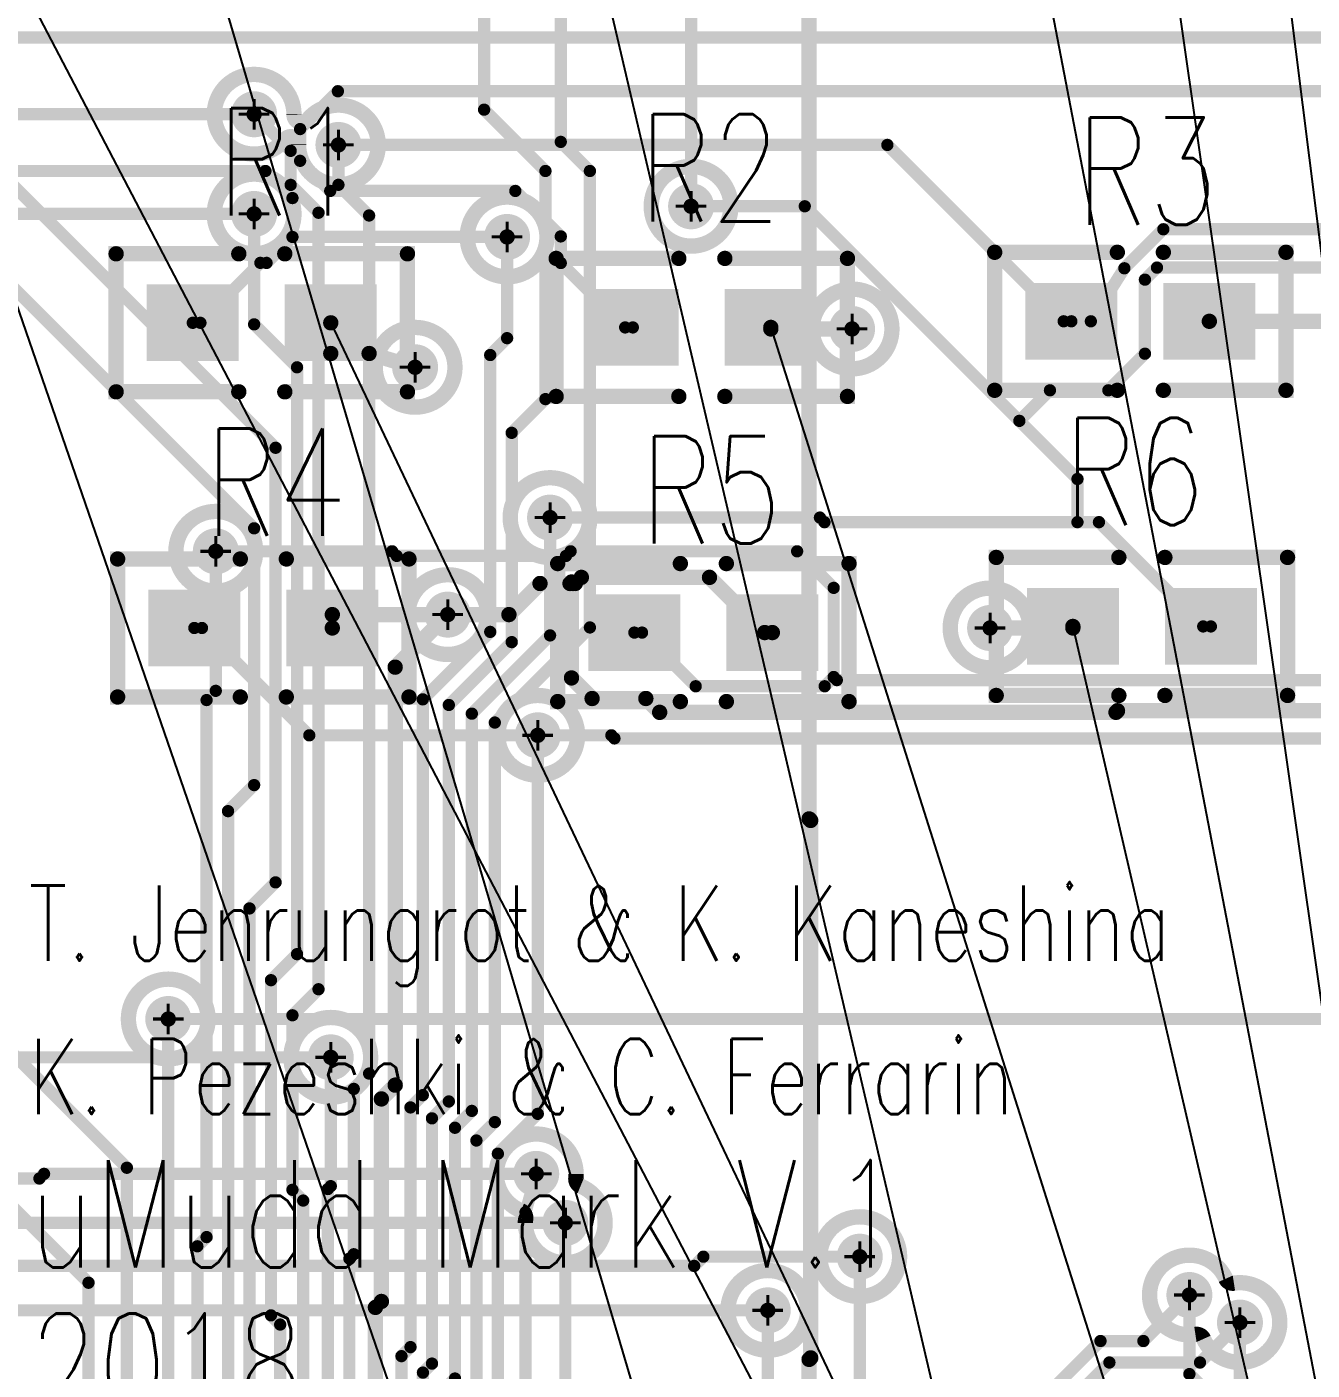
# Model space of a CAD drawing. Extents: x 17995 to 21002, y 17295 to 24095.
# Drawn here: x 18422 to 19260, y 21826 to 22702 of the extents above; entities that cross this region are included whole.
import ezdxf

# ---------------------------------------------------------------- set-up
doc = ezdxf.new("R2010")
doc.units = 0
for name, pattern in [('SIG_1', [2, 1, 1]), ('SIG_26', [2, 1, 1]), ('SIG_38', [2, 1, 1]), ('SIG_39', [2, 1, 1]), ('SIG_4', [2, 1, 1]), ('SIG_41', [2, 1, 1]), ('SIG_43', [2, 1, 1]), ('SIG_45', [2, 1, 1]), ('SIG_46', [2, 1, 1]), ('SIG_47', [2, 1, 1]), ('SIG_48', [2, 1, 1]), ('SIG_61', [2, 1, 1]), ('SIG_62', [2, 1, 1]), ('SIG_63', [2, 1, 1]), ('SIG_64', [2, 1, 1]), ('SIG_65', [2, 1, 1]), ('SIG_66', [2, 1, 1]), ('SIG_67', [2, 1, 1]), ('SIG_71', [2, 1, 1]), ('SIG_72', [2, 1, 1]), ('SIG_74', [2, 1, 1]), ('SIG_75', [2, 1, 1]), ('SIG_77', [2, 1, 1]), ('SIG_78', [2, 1, 1]), ('SIG_79', [2, 1, 1]), ('SIG_80', [2, 1, 1])]:
    doc.linetypes.add(name, pattern=pattern)
for name, color, linetype in [('DRIL_PLTE_THRU_01', 176, 'CONTINUOUS'), ('DRIL_PLTE_THRU_02', 96, 'CONTINUOUS'), ('DRIL_PLTE_THRU_04', 16, 'CONTINUOUS'), ('DRIL_SYMBOL', 183, 'CONTINUOUS'), ('LINK_00', 254, 'CONTINUOUS'), ('PADS_BOT', 1, 'CONTINUOUS'), ('PADS_INNER', 5, 'CONTINUOUS'), ('PADS_TOP', 5, 'CONTINUOUS'), ('PART_NAME_26', 254, 'CONTINUOUS'), ('PART_TOP_2DLINE_26', 254, 'CONTINUOUS'), ('POUR_VOID_02', 3, 'CONTINUOUS'), ('TEXT_26', 254, 'CONTINUOUS'), ('TRACE_01', 5, 'CONTINUOUS'), ('TRACE_04', 1, 'CONTINUOUS'), ('VIAPTS', 254, 'CONTINUOUS')]:
    doc.layers.add(name, color=color, linetype=linetype)
doc.styles.add('W10', font='simplex', dxfattribs={"width": 0.75})

# ---------------------------------------------------------------- blocks, each defined once
blk = doc.blocks.new('POUR_VOID_649')
at = {"layer": 'POUR_VOID_02', "const_width": 10}
blk.add_lwpolyline([(544, 4580, 1), (596, 4580, 1)], format="xyb", close=True, dxfattribs=at)
blk = doc.blocks.new('POUR_VOID_648')
at = {"layer": 'POUR_VOID_02', "const_width": 10}
blk.add_lwpolyline([(519, 4360, 1), (571, 4360, 1)], format="xyb", close=True, dxfattribs=at)
blk = doc.blocks.new('POUR_VOID_647')
at = {"layer": 'POUR_VOID_02', "const_width": 10}
blk.add_lwpolyline([(488, 4055, 1), (540, 4055, 1)], format="xyb", close=True, dxfattribs=at)
blk = doc.blocks.new('POUR_VOID_646')
at = {"layer": 'POUR_VOID_02', "const_width": 10}
blk.add_lwpolyline([(599, 4625), (599, 4625, -0.003069), (599, 4625.32, 0.00303), (599, 4625.38), (599, 4625.38, 0.705016), (590.13, 4628.55, -5.780019), (596, 4645), (596, 4645, -0.003069), (596, 4644.68, 0.00303), (596, 4644.62), (596, 4644.62, 0.705016), (604.87, 4641.45, -5.780019)], format="xyb", close=True, dxfattribs=at)
blk = doc.blocks.new('POUR_VOID_645')
at = {"layer": 'POUR_VOID_02', "const_width": 10}
blk.add_lwpolyline([(594, 4030, 1), (646, 4030, 1)], format="xyb", close=True, dxfattribs=at)
blk = doc.blocks.new('POUR_VOID_624')
at = {"layer": 'POUR_VOID_02', "const_width": 10}
blk.add_lwpolyline([(649, 4480, 1), (701, 4480, 1)], format="xyb", close=True, dxfattribs=at)
blk = doc.blocks.new('POUR_VOID_622')
at = {"layer": 'POUR_VOID_02', "const_width": 10}
blk.add_lwpolyline([(709, 4565, 1), (761, 4565, 1)], format="xyb", close=True, dxfattribs=at)
blk = doc.blocks.new('POUR_VOID_621')
at = {"layer": 'POUR_VOID_02', "const_width": 10}
blk.add_lwpolyline([(670.28, 4318.72, 1), (722.28, 4318.72, 1)], format="xyb", close=True, dxfattribs=at)
blk = doc.blocks.new('POUR_VOID_610')
at = {"layer": 'POUR_VOID_02', "const_width": 10}
blk.add_lwpolyline([(737.02, 4381.98, 1), (789.02, 4381.98, 1)], format="xyb", close=True, dxfattribs=at)
blk = doc.blocks.new('POUR_VOID_609')
at = {"layer": 'POUR_VOID_02', "const_width": 10}
blk.add_lwpolyline([(729, 4240, 1), (781, 4240, 1)], format="xyb", close=True, dxfattribs=at)
blk = doc.blocks.new('POUR_VOID_608')
at = {"layer": 'POUR_VOID_02', "const_width": 10}
blk.add_lwpolyline([(746.96, 3922.04), (746.96, 3922.04, -0.026804), (747.1, 3924.83, 0.026799), (747.13, 3925.36), (747.13, 3925.36, 0.303316), (744.05, 3929.98, -1.870745), (780, 3954), (780, 3954, -0.026804), (779.85, 3951.22, 0.026799), (779.82, 3950.68), (779.82, 3950.68, 0.303316), (782.91, 3946.06, -1.870745)], format="xyb", close=True, dxfattribs=at)
blk = doc.blocks.new('POUR_VOID_607')
at = {"layer": 'POUR_VOID_02', "const_width": 10}
blk.add_lwpolyline([(829, 4585, 1), (881, 4585, 1)], format="xyb", close=True, dxfattribs=at)
blk = doc.blocks.new('POUR_VOID_595')
at = {"layer": 'POUR_VOID_02', "const_width": 10}
blk.add_lwpolyline([(879, 3865, 1), (931, 3865, 1)], format="xyb", close=True, dxfattribs=at)
blk = doc.blocks.new('POUR_VOID_585')
at = {"layer": 'POUR_VOID_02', "const_width": 10}
blk.add_lwpolyline([(934, 4505, 1), (986, 4505, 1)], format="xyb", close=True, dxfattribs=at)
blk = doc.blocks.new('POUR_VOID_584')
at = {"layer": 'POUR_VOID_02', "const_width": 10}
blk.add_lwpolyline([(939, 3900, 1), (991, 3900, 1)], format="xyb", close=True, dxfattribs=at)
blk = doc.blocks.new('POUR_VOID_580')
at = {"layer": 'POUR_VOID_02', "const_width": 10}
blk.add_lwpolyline([(1024, 4310, 1), (1076, 4310, 1)], format="xyb", close=True, dxfattribs=at)
blk = doc.blocks.new('POUR_VOID_577')
at = {"layer": 'POUR_VOID_02', "const_width": 10}
blk.add_lwpolyline([(1189.23, 3846.4, 0.337041), (1183.92, 3849.3, -2.016773), (1203.72, 3885.64, 0.337041), (1209.04, 3882.75, -2.016773)], format="xyb", close=True, dxfattribs=at)
blk = doc.blocks.new('POUR_OUTLINE_404')
for name in ['POUR_VOID_646', 'POUR_VOID_649', 'POUR_VOID_607', 'POUR_VOID_622', 'POUR_VOID_585', 'POUR_VOID_624', 'POUR_VOID_610', 'POUR_VOID_648', 'POUR_VOID_621', 'POUR_VOID_580', 'POUR_VOID_609', 'POUR_VOID_647', 'POUR_VOID_645', 'POUR_VOID_608', 'POUR_VOID_584', 'POUR_VOID_577', 'POUR_VOID_595']:
    blk.add_blockref(name, (0, 0))
blk = doc.blocks.new('POUR_HEADER_0')
blk.add_blockref('POUR_OUTLINE_404', (-20, -5683))
blk = doc.blocks.new('SMOOTH_10')
at = {"const_width": 5}
blk.add_lwpolyline([(-2.5, 0, 1), (2.5, 0, 1)], format="xyb", close=True, dxfattribs=at)
blk = doc.blocks.new('PART_BODY_TOP_1')
at = {"layer": 'PART_TOP_2DLINE_26', "const_width": 10}
for points in [[(-15, 45), (-95, 45), (-95, -45), (-15, -45)], [(15, 45), (95, 45), (95, -45), (15, -45)]]:
    blk.add_lwpolyline(points, dxfattribs=at)
at = {"layer": 'PART_TOP_2DLINE_26'}
for p in [(-95, 45), (-15, 45), (15, 45), (95, 45), (-95, -45), (-15, -45), (15, -45), (95, -45)]:
    blk.add_blockref('SMOOTH_10', p, dxfattribs=at)
blk = doc.blocks.new('DRIL_HOLE_0')
blk.add_lwpolyline([(0, 0, 1), (0, 0, 1)], format="xyb", close=True)
blk = doc.blocks.new('PAD_0')
blk.add_lwpolyline([(0, 0, 1), (0, 0, 1)], format="xyb", close=True)
blk = doc.blocks.new('PAD_4')
at = {"const_width": 50}
blk.add_lwpolyline([(-30, 0), (30, 0)], dxfattribs=at)
blk = doc.blocks.new('STK_TOP_4')
at = {"layer": 'DRIL_PLTE_THRU_01'}
blk.add_blockref('DRIL_HOLE_0', (0, 0), dxfattribs=at)
at = {"layer": 'DRIL_PLTE_THRU_02'}
blk.add_blockref('DRIL_HOLE_0', (0, 0), dxfattribs=at)
at = {"layer": 'DRIL_PLTE_THRU_04'}
blk.add_blockref('DRIL_HOLE_0', (0, 0), dxfattribs=at)
at = {"layer": 'PADS_BOT'}
blk.add_blockref('PAD_0', (0, 0), dxfattribs=at)
at = {"layer": 'PADS_INNER'}
blk.add_blockref('PAD_0', (0, 0), dxfattribs=at)
at = {"layer": 'PADS_TOP'}
blk.add_blockref('PAD_4', (0, 0), dxfattribs=at)
blk = doc.blocks.new('SYM_TOP_3')
for name, p in [('PART_BODY_TOP_1', (0, 0)), ('STK_TOP_4', (-45, 0)), ('STK_TOP_4', (45, 0))]:
    blk.add_blockref(name, p)
blk = doc.blocks.new('PART_TOP_4')
blk.add_blockref('SYM_TOP_3', (0, 0))
at = {"layer": 'PART_NAME_26', "style": 'W10', "width": 0.75}
blk.add_text('R4', height=70, dxfattribs=at).set_placement((-38, 60))
blk = doc.blocks.new('PART_TOP_10')
blk.add_blockref('SYM_TOP_3', (0, 0))
at = {"layer": 'PART_NAME_26', "style": 'W10', "width": 0.75}
blk.add_text('R3', height=70, dxfattribs=at).set_placement((-42, 63))
blk = doc.blocks.new('PART_TOP_15')
blk.add_blockref('SYM_TOP_3', (0, 0))
at = {"layer": 'PART_NAME_26', "style": 'W10', "width": 0.75}
blk.add_text('R2', height=70, dxfattribs=at).set_placement((-41, 69))
blk = doc.blocks.new('PART_TOP_19')
blk.add_blockref('SYM_TOP_3', (0, 0))
at = {"layer": 'PART_NAME_26', "style": 'W10', "width": 0.75}
blk.add_text('R6', height=70, dxfattribs=at).set_placement((-51, 66))
blk = doc.blocks.new('PART_TOP_23')
blk.add_blockref('SYM_TOP_3', (0, 0))
at = {"layer": 'PART_NAME_26', "style": 'W10', "width": 0.75}
blk.add_text('R1', height=70, dxfattribs=at).set_placement((-29, 70))
blk = doc.blocks.new('PART_TOP_24')
blk.add_blockref('SYM_TOP_3', (0, 0))
at = {"layer": 'PART_NAME_26', "style": 'W10', "width": 0.75}
blk.add_text('R5', height=70, dxfattribs=at).set_placement((-41, 58))
blk = doc.blocks.new('TRACE_466')
at = {"layer": 'TRACE_01', "linetype": 'SIG_1', "const_width": 10}
blk.add_lwpolyline([(19193, 22510), (19447, 22510), (19558, 22399)], dxfattribs=at)
at = {"layer": 'TRACE_01'}
for p in [(19193, 22510), (19447, 22510), (19558, 22399)]:
    blk.add_blockref('SMOOTH_10', p, dxfattribs=at)
blk = doc.blocks.new('SMOOTH_8')
at = {"const_width": 4}
blk.add_lwpolyline([(-2, 0, 1), (2, 0, 1)], format="xyb", close=True, dxfattribs=at)
blk = doc.blocks.new('TRACE_982')
at = {"layer": 'TRACE_04', "linetype": 'SIG_4', "const_width": 8}
blk.add_lwpolyline([(18520, 21275), (18520, 21301), (18514, 21307), (18514, 22055)], dxfattribs=at)
at = {"layer": 'TRACE_04'}
for p in [(18514, 22055), (18514, 21307), (18520, 21301), (18520, 21275)]:
    blk.add_blockref('SMOOTH_8', p, dxfattribs=at)
blk = doc.blocks.new('TRACE_538')
at = {"layer": 'TRACE_01', "linetype": 'SIG_4', "const_width": 8}
blk.add_lwpolyline([(18514, 22055), (19572, 22055), (19616, 22099), (19658, 22099)], dxfattribs=at)
at = {"layer": 'TRACE_01'}
for p in [(19616, 22099), (19658, 22099), (18514, 22055), (19572, 22055)]:
    blk.add_blockref('SMOOTH_8', p, dxfattribs=at)
blk = doc.blocks.new('TRACE_1038')
at = {"layer": 'TRACE_04', "linetype": 'SIG_26', "const_width": 8}
blk.add_lwpolyline([(18680.12, 21740.77), (18680.12, 21824.41), (18686, 21830.29), (18686, 21990.22), (18697, 22001.22), (18697, 22259.79), (18738, 22300.79), (18738, 22437.25), (18760, 22459.25)], dxfattribs=at)
at = {"layer": 'TRACE_04'}
for p in [(18760, 22459.25), (18738, 22437.25), (18738, 22300.79), (18697, 22259.79), (18697, 22001.22), (18686, 21990.22), (18686, 21830.29), (18680.12, 21824.41), (18680.12, 21740.77)]:
    blk.add_blockref('SMOOTH_8', p, dxfattribs=at)
blk = doc.blocks.new('TRACE_1036')
at = {"layer": 'TRACE_04', "linetype": 'SIG_26', "const_width": 8}
blk.add_lwpolyline([(18760, 22459.25), (18760, 22608), (18720, 22648), (18720, 22930)], dxfattribs=at)
at = {"layer": 'TRACE_04'}
for p in [(18720, 22930), (18720, 22648), (18760, 22608), (18760, 22459.25)]:
    blk.add_blockref('SMOOTH_8', p, dxfattribs=at)
blk = doc.blocks.new('TRACE_950')
at = {"layer": 'TRACE_04', "linetype": 'SIG_38', "const_width": 8}
blk.add_lwpolyline([(18949, 20884.64), (18949, 21097.45), (18905, 21141.45), (18905, 21865)], dxfattribs=at)
at = {"layer": 'TRACE_04'}
blk.add_blockref('SMOOTH_8', (18905, 21865), dxfattribs=at)
blk = doc.blocks.new('TRACE_514')
at = {"layer": 'TRACE_01', "linetype": 'SIG_38', "const_width": 8}
blk.add_lwpolyline([(18094, 21651), (18308, 21865), (18905, 21865)], dxfattribs=at)
at = {"layer": 'TRACE_01'}
for p in [(18308, 21865), (18905, 21865), (18094, 21651)]:
    blk.add_blockref('SMOOTH_8', p, dxfattribs=at)
blk = doc.blocks.new('TRACE_1002')
at = {"layer": 'TRACE_04', "linetype": 'SIG_39', "const_width": 8}
blk.add_lwpolyline([(18929, 21193.16), (18929, 21715.09), (18965, 21751.09), (18965, 21900)], dxfattribs=at)
at = {"layer": 'TRACE_04'}
for p in [(18965, 21900), (18965, 21751.09), (18929, 21715.09), (18929, 21193.16)]:
    blk.add_blockref('SMOOTH_8', p, dxfattribs=at)
blk = doc.blocks.new('TRACE_548')
at = {"layer": 'TRACE_01', "linetype": 'SIG_39', "const_width": 8}
blk.add_lwpolyline([(18094, 21751), (18237, 21894), (18857, 21894), (18863, 21900), (18965, 21900)], dxfattribs=at)
at = {"layer": 'TRACE_01'}
for p in [(18863, 21900), (18965, 21900), (18237, 21894), (18857, 21894), (18094, 21751)]:
    blk.add_blockref('SMOOTH_8', p, dxfattribs=at)
blk = doc.blocks.new('TRACE_1008')
at = {"layer": 'TRACE_04', "linetype": 'SIG_41', "const_width": 8}
blk.add_lwpolyline([(18487, 21145.31), (18487, 21958), (18094, 22351)], dxfattribs=at)
at = {"layer": 'TRACE_04'}
blk.add_blockref('SMOOTH_8', (18487, 21958), dxfattribs=at)
blk = doc.blocks.new('TRACE_1170')
at = {"layer": 'TRACE_04', "linetype": 'SIG_43', "const_width": 8}
blk.add_lwpolyline([(18581, 21861.75), (18581, 22080.3), (18598, 22097.3)], dxfattribs=at)
at = {"layer": 'TRACE_04'}
for p in [(18598, 22097.3), (18581, 22080.3), (18581, 21861.75)]:
    blk.add_blockref('SMOOTH_8', p, dxfattribs=at)
blk = doc.blocks.new('TRACE_1044')
at = {"layer": 'TRACE_04', "linetype": 'SIG_43', "const_width": 8}
blk.add_lwpolyline([(18598, 22097.3), (18598, 22480), (18570, 22508), (18570, 22580)], dxfattribs=at)
at = {"layer": 'TRACE_04'}
for p in [(18570, 22580), (18570, 22508), (18598, 22480), (18598, 22097.3)]:
    blk.add_blockref('SMOOTH_8', p, dxfattribs=at)
blk = doc.blocks.new('TRACE_1172')
at = {"layer": 'TRACE_04', "linetype": 'SIG_43', "const_width": 8}
blk.add_lwpolyline([(18597, 21386.18), (18597, 21654.79), (18587, 21664.79), (18587, 21855.75), (18581, 21861.75)], dxfattribs=at)
at = {"layer": 'TRACE_04'}
for p in [(18581, 21861.75), (18587, 21855.75), (18587, 21664.79), (18597, 21654.79), (18597, 21386.18)]:
    blk.add_blockref('SMOOTH_8', p, dxfattribs=at)
blk = doc.blocks.new('TRACE_570')
at = {"layer": 'TRACE_01', "linetype": 'SIG_43', "const_width": 8}
blk.add_lwpolyline([(18094, 22551), (18325, 22551), (18354, 22580), (18570, 22580)], dxfattribs=at)
at = {"layer": 'TRACE_01'}
for p in [(18354, 22580), (18570, 22580), (18094, 22551), (18325, 22551)]:
    blk.add_blockref('SMOOTH_8', p, dxfattribs=at)
blk = doc.blocks.new('TRACE_1166')
at = {"layer": 'TRACE_04', "linetype": 'SIG_45', "const_width": 8}
blk.add_lwpolyline([(18595, 21943.6), (18595, 22057.43), (18612, 22074.43)], dxfattribs=at)
at = {"layer": 'TRACE_04'}
for p in [(18612, 22074.43), (18595, 22057.43), (18595, 21943.6)]:
    blk.add_blockref('SMOOTH_8', p, dxfattribs=at)
blk = doc.blocks.new('TRACE_1048')
at = {"layer": 'TRACE_04', "linetype": 'SIG_45', "const_width": 8}
blk.add_lwpolyline([(18612, 22074.43), (18612, 22580.78), (18593.84, 22598.94), (18593.84, 22621.16), (18570, 22645)], dxfattribs=at)
at = {"layer": 'TRACE_04'}
for p in [(18570, 22645), (18593.84, 22621.16), (18593.84, 22598.94), (18612, 22580.78), (18612, 22074.43)]:
    blk.add_blockref('SMOOTH_8', p, dxfattribs=at)
blk = doc.blocks.new('TRACE_1168')
at = {"layer": 'TRACE_04', "linetype": 'SIG_45', "const_width": 8}
blk.add_lwpolyline([(18611, 21245), (18611, 21672.22), (18602, 21681.22), (18602, 21936.6), (18595, 21943.6)], dxfattribs=at)
at = {"layer": 'TRACE_04'}
for p in [(18595, 21943.6), (18602, 21936.6), (18602, 21681.22), (18611, 21672.22), (18611, 21245)]:
    blk.add_blockref('SMOOTH_8', p, dxfattribs=at)
blk = doc.blocks.new('TRACE_572')
at = {"layer": 'TRACE_01', "linetype": 'SIG_45', "const_width": 8}
blk.add_lwpolyline([(18094, 22651), (18336, 22651), (18342, 22645), (18570, 22645)], dxfattribs=at)
at = {"layer": 'TRACE_01'}
for p in [(18094, 22651), (18336, 22651), (18342, 22645), (18570, 22645)]:
    blk.add_blockref('SMOOTH_8', p, dxfattribs=at)
blk = doc.blocks.new('TRACE_1174')
at = {"layer": 'TRACE_04', "linetype": 'SIG_46', "const_width": 8}
blk.add_lwpolyline([(18567, 21758), (18567, 22127.11), (18584, 22144.11)], dxfattribs=at)
at = {"layer": 'TRACE_04'}
for p in [(18584, 22144.11), (18567, 22127.11), (18567, 21758)]:
    blk.add_blockref('SMOOTH_8', p, dxfattribs=at)
blk = doc.blocks.new('TRACE_1046')
at = {"layer": 'TRACE_04', "linetype": 'SIG_46', "const_width": 8}
blk.add_lwpolyline([(18584, 22144.11), (18584, 22427.5), (18339, 22672.5), (18339, 22864), (18094, 23109), (18094, 23151)], dxfattribs=at)
at = {"layer": 'TRACE_04'}
for p in [(18584, 22427.5), (18584, 22144.11)]:
    blk.add_blockref('SMOOTH_8', p, dxfattribs=at)
blk = doc.blocks.new('TRACE_1020')
at = {"layer": 'TRACE_04', "linetype": 'SIG_47', "const_width": 8}
blk.add_lwpolyline([(18708.12, 21752.37), (18708.12, 21807.87), (18715, 21814.75), (18715, 21975.77), (18727, 21987.77), (18727, 22248.34), (18789, 22310.34)], dxfattribs=at)
at = {"layer": 'TRACE_04'}
for p in [(18789, 22310.34), (18727, 22248.34), (18727, 21987.77), (18715, 21975.77), (18708.12, 21807.87), (18715, 21814.75), (18708.12, 21752.37)]:
    blk.add_blockref('SMOOTH_8', p, dxfattribs=at)
blk = doc.blocks.new('TRACE_1018')
at = {"layer": 'TRACE_04', "linetype": 'SIG_47', "const_width": 8}
blk.add_lwpolyline([(18789, 22310.34), (18789, 22608), (18770, 22627), (18770, 22745)], dxfattribs=at)
at = {"layer": 'TRACE_04'}
for p in [(18770, 22745), (18770, 22627), (18789, 22608), (18789, 22310.34)]:
    blk.add_blockref('SMOOTH_8', p, dxfattribs=at)
blk = doc.blocks.new('TRACE_1178')
at = {"layer": 'TRACE_04', "linetype": 'SIG_48', "const_width": 8}
blk.add_lwpolyline([(18547, 21570), (18547, 21769.14), (18553, 21775.14), (18553, 22190.55), (18570, 22207.55)], dxfattribs=at)
at = {"layer": 'TRACE_04'}
for p in [(18570, 22207.55), (18553, 22190.55), (18553, 21775.14), (18547, 21769.14), (18547, 21570)]:
    blk.add_blockref('SMOOTH_8', p, dxfattribs=at)
blk = doc.blocks.new('TRACE_1022')
at = {"layer": 'TRACE_04', "linetype": 'SIG_48', "const_width": 8}
blk.add_lwpolyline([(18570, 22207.55), (18570, 22375), (18094, 22851)], dxfattribs=at)
at = {"layer": 'TRACE_04'}
for p in [(18094, 22851), (18570, 22375), (18570, 22207.55)]:
    blk.add_blockref('SMOOTH_8', p, dxfattribs=at)
blk = doc.blocks.new('TRACE_1150')
at = {"layer": 'TRACE_04', "linetype": 'SIG_61', "const_width": 8}
blk.add_lwpolyline([(18632.12, 21898.71), (18635, 21901.59), (18635, 22009.41), (18645, 22019.41), (18645, 22579)], dxfattribs=at)
at = {"layer": 'TRACE_04'}
for p in [(18645, 22579), (18645, 22019.41), (18635, 22009.41), (18632.12, 21898.71), (18635, 21901.59)]:
    blk.add_blockref('SMOOTH_8', p, dxfattribs=at)
blk = doc.blocks.new('TRACE_1180')
at = {"layer": 'TRACE_04', "linetype": 'SIG_61', "const_width": 8}
blk.add_lwpolyline([(18645, 22579), (18625, 22599), (18625, 22625)], dxfattribs=at)
at = {"layer": 'TRACE_04'}
for p in [(18625, 22625), (18625, 22599), (18645, 22579)]:
    blk.add_blockref('SMOOTH_8', p, dxfattribs=at)
blk = doc.blocks.new('TRACE_528')
at = {"layer": 'TRACE_01', "linetype": 'SIG_61', "const_width": 8}
blk.add_lwpolyline([(18625, 22625), (18983, 22625), (19098, 22510), (19103, 22510)], dxfattribs=at)
at = {"layer": 'TRACE_01'}
for p in [(18625, 22625), (18983, 22625), (19098, 22510), (19103, 22510)]:
    blk.add_blockref('SMOOTH_8', p, dxfattribs=at)
blk = doc.blocks.new('TRACE_970')
at = {"layer": 'TRACE_04', "linetype": 'SIG_61', "const_width": 8}
blk.add_lwpolyline([(18691.64, 21351.64), (18639, 21404.29), (18639, 21700.04), (18632.12, 21706.92), (18632.12, 21898.71)], dxfattribs=at)
at = {"layer": 'TRACE_04'}
for p in [(18632.12, 21898.71), (18632.12, 21706.92), (18639, 21700.04), (18639, 21404.29), (18691.64, 21351.64)]:
    blk.add_blockref('SMOOTH_8', p, dxfattribs=at)
blk = doc.blocks.new('TRACE_252')
at = {"layer": 'TRACE_01', "linetype": 'SIG_61', "const_width": 8}
blk.add_lwpolyline([(19103, 22510), (19115.74, 22510), (19137.57, 22544.57), (19163, 22570), (19615, 22570)], dxfattribs=at)
at = {"layer": 'TRACE_01'}
for p in [(19163, 22570), (19615, 22570), (19137.57, 22544.57), (19103, 22510), (19115.74, 22510)]:
    blk.add_blockref('SMOOTH_8', p, dxfattribs=at)
blk = doc.blocks.new('TRACE_200')
at = {"layer": 'TRACE_01', "linetype": 'SIG_62', "const_width": 8}
blk.add_lwpolyline([(18545, 22360), (18660, 22360), (18663.02, 22356.98), (18773.38, 22356.98), (18776.4, 22360), (18924.14, 22360), (18948, 22336.14), (18948, 22278.04)], dxfattribs=at)
at = {"layer": 'TRACE_01'}
for p in [(18545, 22360), (18660, 22360), (18776.4, 22360), (18924.14, 22360), (18663.02, 22356.98), (18773.38, 22356.98), (18948, 22336.14), (18948, 22278.04)]:
    blk.add_blockref('SMOOTH_8', p, dxfattribs=at)
blk = doc.blocks.new('TRACE_198')
at = {"layer": 'TRACE_01', "linetype": 'SIG_62', "const_width": 8}
blk.add_lwpolyline([(18948, 22278.04), (18950.04, 22276), (19353.29, 22276), (19426.29, 22349), (19608, 22349), (19658, 22399)], dxfattribs=at)
at = {"layer": 'TRACE_01'}
for p in [(19658, 22399), (19426.29, 22349), (19608, 22349), (18948, 22278.04), (18950.04, 22276), (19353.29, 22276)]:
    blk.add_blockref('SMOOTH_8', p, dxfattribs=at)
blk = doc.blocks.new('TRACE_1164')
at = {"layer": 'TRACE_04', "linetype": 'SIG_62', "const_width": 8}
blk.add_lwpolyline([(18533, 21906.79), (18539, 21912.79), (18539, 22263), (18545, 22269), (18545, 22360)], dxfattribs=at)
at = {"layer": 'TRACE_04'}
for p in [(18545, 22360), (18545, 22269), (18539, 22263), (18533, 21906.79), (18539, 21912.79)]:
    blk.add_blockref('SMOOTH_8', p, dxfattribs=at)
blk = doc.blocks.new('TRACE_816')
at = {"layer": 'TRACE_04', "linetype": 'SIG_62', "const_width": 8}
blk.add_lwpolyline([(18543.56, 21387.9), (18543.56, 21483.27), (18533, 21493.83), (18533, 21906.79)], dxfattribs=at)
at = {"layer": 'TRACE_04'}
for p in [(18533, 21906.79), (18533, 21493.83), (18543.56, 21483.27), (18543.56, 21387.9)]:
    blk.add_blockref('SMOOTH_8', p, dxfattribs=at)
blk = doc.blocks.new('TRACE_188')
at = {"layer": 'TRACE_01', "linetype": 'SIG_62', "const_width": 8}
blk.add_lwpolyline([(18818, 22307), (18823, 22307), (18858, 22272), (18942.14, 22272), (18948, 22277.86), (18948, 22278.04)], dxfattribs=at)
at = {"layer": 'TRACE_01'}
for p in [(18818, 22307), (18823, 22307), (18948, 22278.04), (18948, 22277.86), (18858, 22272), (18942.14, 22272)]:
    blk.add_blockref('SMOOTH_8', p, dxfattribs=at)
blk = doc.blocks.new('TRACE_820')
at = {"layer": 'TRACE_04', "linetype": 'SIG_63', "const_width": 8}
blk.add_lwpolyline([(18722.12, 21758.17), (18722.12, 21802.07), (18729, 21808.95), (18729, 21967.16), (18755, 21993.16), (18755, 22240)], dxfattribs=at)
at = {"layer": 'TRACE_04'}
for p in [(18755, 22240), (18755, 21993.16), (18729, 21967.16), (18729, 21808.95), (18722.12, 21802.07), (18722.12, 21758.17)]:
    blk.add_blockref('SMOOTH_8', p, dxfattribs=at)
blk = doc.blocks.new('TRACE_224')
at = {"layer": 'TRACE_01', "linetype": 'SIG_63', "const_width": 8}
blk.add_lwpolyline([(18755, 22240), (18803, 22240), (18805, 22238), (19339.79, 22238), (19340.79, 22239), (19618, 22239), (19658, 22199)], dxfattribs=at)
at = {"layer": 'TRACE_01'}
for p in [(18755, 22240), (18803, 22240), (18805, 22238), (19339.79, 22238), (19340.79, 22239), (19618, 22239), (19658, 22199)]:
    blk.add_blockref('SMOOTH_8', p, dxfattribs=at)
blk = doc.blocks.new('TRACE_210')
at = {"layer": 'TRACE_01', "linetype": 'SIG_63', "const_width": 8}
blk.add_lwpolyline([(18531, 22310), (18536, 22310), (18606, 22240), (18755, 22240)], dxfattribs=at)
at = {"layer": 'TRACE_01'}
for p in [(18531, 22310), (18536, 22310), (18606, 22240), (18755, 22240)]:
    blk.add_blockref('SMOOTH_8', p, dxfattribs=at)
blk = doc.blocks.new('TRACE_954')
at = {"layer": 'TRACE_04', "linetype": 'SIG_64', "const_width": 10}
blk.add_lwpolyline([(18933, 22184.5), (18932, 22185.5), (18932, 22814)], dxfattribs=at)
at = {"layer": 'TRACE_04'}
for p in [(18932, 22814), (18932, 22185.5), (18933, 22184.5)]:
    blk.add_blockref('SMOOTH_10', p, dxfattribs=at)
blk = doc.blocks.new('TRACE_828')
at = {"layer": 'TRACE_04', "linetype": 'SIG_64', "const_width": 10}
blk.add_lwpolyline([(18932, 21787), (18932, 21833), (18933, 21834), (18933, 22184.5)], dxfattribs=at)
at = {"layer": 'TRACE_04'}
for p in [(18933, 22184.5), (18933, 21834), (18932, 21833), (18932, 21787)]:
    blk.add_blockref('SMOOTH_10', p, dxfattribs=at)
blk = doc.blocks.new('TRACE_1370')
at = {"layer": 'TRACE_04', "linetype": 'SIG_65', "const_width": 10}
blk.add_lwpolyline([(18667.71, 21698.62), (18649.12, 21717.2), (18649.12, 21866.92)], dxfattribs=at)
at = {"layer": 'TRACE_04'}
for p in [(18649.12, 21866.92), (18649.12, 21717.2), (18667.71, 21698.62)]:
    blk.add_blockref('SMOOTH_10', p, dxfattribs=at)
blk = doc.blocks.new('TRACE_1148')
at = {"layer": 'TRACE_04', "linetype": 'SIG_65', "const_width": 10}
blk.add_lwpolyline([(18649.12, 21866.92), (18653, 21870.8), (18653, 22002.88), (18662, 22011.88), (18662, 22284.44), (18696.28, 22318.72)], dxfattribs=at)
at = {"layer": 'TRACE_04'}
for p in [(18696.28, 22318.72), (18662, 22284.44), (18662, 22011.88), (18653, 22002.88), (18653, 21870.8), (18649.12, 21866.92)]:
    blk.add_blockref('SMOOTH_10', p, dxfattribs=at)
blk = doc.blocks.new('TRACE_228')
at = {"layer": 'TRACE_01', "linetype": 'SIG_65', "const_width": 10}
blk.add_lwpolyline([(18777, 22339.98), (18777, 22277.44), (18790.44, 22264), (18825.5, 22264), (18834.5, 22255), (19132.11, 22255), (19133.11, 22256), (19658.98, 22256), (19699, 22215.98), (19699, 22182.02)], dxfattribs=at)
at = {"layer": 'TRACE_01'}
for p in [(18777, 22339.98), (18777, 22277.44), (18790.44, 22264), (18825.5, 22264), (18834.5, 22255), (19132.11, 22255), (19133.11, 22256), (19658.98, 22256), (19699, 22215.98), (19699, 22182.02)]:
    blk.add_blockref('SMOOTH_10', p, dxfattribs=at)
blk = doc.blocks.new('TRACE_226')
at = {"layer": 'TRACE_01', "linetype": 'SIG_65', "const_width": 10}
blk.add_lwpolyline([(18777, 22339.98), (18777.98, 22339), (18779.44, 22339), (18783.44, 22343), (18867, 22343), (18903, 22307), (18908, 22307)], dxfattribs=at)
at = {"layer": 'TRACE_01'}
for p in [(18783.44, 22343), (18867, 22343), (18777, 22339.98), (18777.98, 22339), (18779.44, 22339), (18903, 22307), (18908, 22307)]:
    blk.add_blockref('SMOOTH_10', p, dxfattribs=at)
blk = doc.blocks.new('TRACE_184')
at = {"layer": 'TRACE_01', "linetype": 'SIG_65', "const_width": 10}
blk.add_lwpolyline([(18696.28, 22318.72), (18736.19, 22318.72), (18756.47, 22339), (18776.02, 22339), (18777, 22339.98)], dxfattribs=at)
at = {"layer": 'TRACE_01'}
for p in [(18756.47, 22339), (18776.02, 22339), (18777, 22339.98), (18696.28, 22318.72), (18736.19, 22318.72)]:
    blk.add_blockref('SMOOTH_10', p, dxfattribs=at)
blk = doc.blocks.new('TRACE_28')
at = {"layer": 'TRACE_01', "linetype": 'SIG_65', "const_width": 10}
blk.add_lwpolyline([(18621, 22310), (18621, 22318.72), (18696.28, 22318.72)], dxfattribs=at)
at = {"layer": 'TRACE_01'}
for p in [(18621, 22318.72), (18696.28, 22318.72), (18621, 22310)]:
    blk.add_blockref('SMOOTH_10', p, dxfattribs=at)
blk = doc.blocks.new('TRACE_70')
at = {"layer": 'TRACE_01', "linetype": 'SIG_66', "const_width": 10}
blk.add_lwpolyline([(18620, 22509), (18620, 22489), (18645, 22489), (18675, 22480)], dxfattribs=at)
at = {"layer": 'TRACE_01'}
for p in [(18620, 22509), (18620, 22489), (18645, 22489), (18675, 22480)]:
    blk.add_blockref('SMOOTH_10', p, dxfattribs=at)
blk = doc.blocks.new('TRACE_82')
at = {"layer": 'TRACE_01', "linetype": 'SIG_66', "const_width": 10}
blk.add_lwpolyline([(19050, 22310), (19104, 22310), (19104, 22311)], dxfattribs=at)
at = {"layer": 'TRACE_01'}
for p in [(19050, 22310), (19104, 22311), (19104, 22310)]:
    blk.add_blockref('SMOOTH_10', p, dxfattribs=at)
blk = doc.blocks.new('TRACE_298')
at = {"layer": 'TRACE_01', "linetype": 'SIG_66', "const_width": 10}
blk.add_lwpolyline([(18907, 22506), (18907, 22505), (18960, 22505)], dxfattribs=at)
at = {"layer": 'TRACE_01'}
for p in [(18907, 22506), (18907, 22505), (18960, 22505)]:
    blk.add_blockref('SMOOTH_10', p, dxfattribs=at)
blk = doc.blocks.new('TRACE_544')
at = {"layer": 'TRACE_01', "linetype": 'SIG_67', "const_width": 8}
blk.add_lwpolyline([(18600, 22635.36), (18624.64, 22660), (19380, 22660)], dxfattribs=at)
at = {"layer": 'TRACE_01'}
for p in [(18624.64, 22660), (19380, 22660), (18600, 22635.36)]:
    blk.add_blockref('SMOOTH_8', p, dxfattribs=at)
blk = doc.blocks.new('TRACE_542')
at = {"layer": 'TRACE_01', "linetype": 'SIG_67', "const_width": 8}
blk.add_lwpolyline([(18600, 22635.36), (18600, 22614.64), (18619.64, 22595), (18740.36, 22595), (18770, 22565.36), (18770, 22548), (18812, 22506), (18817, 22506)], dxfattribs=at)
at = {"layer": 'TRACE_01'}
for p in [(18600, 22635.36), (18600, 22614.64), (18619.64, 22595), (18740.36, 22595), (18770, 22565.36), (18770, 22548), (18812, 22506), (18817, 22506)]:
    blk.add_blockref('SMOOTH_8', p, dxfattribs=at)
blk = doc.blocks.new('TRACE_648')
at = {"layer": 'TRACE_01', "linetype": 'SIG_71', "const_width": 8}
blk.add_lwpolyline([(19069.1, 22445.05), (19089.05, 22465), (19127.14, 22465), (19151, 22488.86), (19151, 22537.14), (19158.86, 22545), (19860, 22545)], dxfattribs=at)
at = {"layer": 'TRACE_01'}
for p in [(19158.86, 22545), (19860, 22545), (19151, 22537.14), (19151, 22488.86), (19089.05, 22465), (19127.14, 22465), (19069.1, 22445.05)]:
    blk.add_blockref('SMOOTH_8', p, dxfattribs=at)
blk = doc.blocks.new('TRACE_646')
at = {"layer": 'TRACE_01', "linetype": 'SIG_71', "const_width": 8}
blk.add_lwpolyline([(19069.1, 22445.05), (19107, 22407.14), (19107, 22379)], dxfattribs=at)
at = {"layer": 'TRACE_01'}
for p in [(19069.1, 22445.05), (19107, 22407.14), (19107, 22379)]:
    blk.add_blockref('SMOOTH_8', p, dxfattribs=at)
blk = doc.blocks.new('TRACE_292')
at = {"layer": 'TRACE_01', "linetype": 'SIG_71', "const_width": 8}
blk.add_lwpolyline([(19107, 22379), (19121, 22379), (19189, 22311), (19194, 22311)], dxfattribs=at)
at = {"layer": 'TRACE_01'}
for p in [(19107, 22379), (19121, 22379), (19189, 22311), (19194, 22311)]:
    blk.add_blockref('SMOOTH_8', p, dxfattribs=at)
blk = doc.blocks.new('TRACE_1142')
at = {"layer": 'TRACE_04', "linetype": 'SIG_71', "const_width": 8}
blk.add_lwpolyline([(18694.12, 21813.67), (18701, 21820.55), (18701, 21984.08), (18712, 21995.08), (18712, 22254.13), (18763.02, 22305.15), (18763.02, 22381.98)], dxfattribs=at)
at = {"layer": 'TRACE_04'}
for p in [(18763.02, 22381.98), (18763.02, 22305.15), (18712, 22254.13), (18712, 21995.08), (18701, 21984.08), (18701, 21820.55), (18694.12, 21813.67)]:
    blk.add_blockref('SMOOTH_8', p, dxfattribs=at)
blk = doc.blocks.new('TRACE_294')
at = {"layer": 'TRACE_01', "linetype": 'SIG_71', "const_width": 8}
blk.add_lwpolyline([(18763.02, 22381.98), (18939.02, 22381.98), (18942, 22379), (19107, 22379)], dxfattribs=at)
at = {"layer": 'TRACE_01'}
for p in [(18763.02, 22381.98), (18939.02, 22381.98), (18942, 22379), (19107, 22379)]:
    blk.add_blockref('SMOOTH_8', p, dxfattribs=at)
blk = doc.blocks.new('TRACE_836')
at = {"layer": 'TRACE_04', "linetype": 'SIG_71', "const_width": 8}
blk.add_lwpolyline([(18855, 22585), (18855, 22902.17), (18783, 22974.17)], dxfattribs=at)
at = {"layer": 'TRACE_04'}
for p in [(18783, 22974.17), (18855, 22902.17), (18855, 22585)]:
    blk.add_blockref('SMOOTH_8', p, dxfattribs=at)
blk = doc.blocks.new('TRACE_258')
at = {"layer": 'TRACE_01', "linetype": 'SIG_71', "const_width": 8}
blk.add_lwpolyline([(18855, 22585), (18929.14, 22585), (19069.1, 22445.05)], dxfattribs=at)
at = {"layer": 'TRACE_01'}
for p in [(18855, 22585), (18929.14, 22585), (19069.1, 22445.05)]:
    blk.add_blockref('SMOOTH_8', p, dxfattribs=at)
blk = doc.blocks.new('TRACE_642')
at = {"layer": 'TRACE_01', "linetype": 'SIG_72', "const_width": 8}
blk.add_lwpolyline([(18054, 22667.57), (18081.43, 22695), (19885, 22695)], dxfattribs=at)
blk = doc.blocks.new('TRACE_640')
at = {"layer": 'TRACE_01', "linetype": 'SIG_72', "const_width": 8}
blk.add_lwpolyline([(18054, 22667.57), (18054, 22634.43), (18080.43, 22608), (18577.36, 22608), (18595, 22590.36), (18595, 22565)], dxfattribs=at)
at = {"layer": 'TRACE_01'}
for p in [(18054, 22667.57), (18054, 22634.43), (18080.43, 22608), (18577.36, 22608), (18595, 22590.36), (18595, 22565)]:
    blk.add_blockref('SMOOTH_8', p, dxfattribs=at)
blk = doc.blocks.new('TRACE_670')
at = {"layer": 'TRACE_01', "linetype": 'SIG_72', "const_width": 8}
blk.add_lwpolyline([(18595, 22565), (18735, 22565)], dxfattribs=at)
at = {"layer": 'TRACE_01'}
for p in [(18595, 22565), (18735, 22565)]:
    blk.add_blockref('SMOOTH_8', p, dxfattribs=at)
blk = doc.blocks.new('TRACE_822')
at = {"layer": 'TRACE_04', "linetype": 'SIG_72', "const_width": 8}
blk.add_lwpolyline([(18666.12, 21734.97), (18666.12, 21835.14), (18672, 21841.02), (18672, 21997.35), (18680, 22005.35), (18680, 22263.44), (18724, 22307.44), (18724, 22488), (18735, 22499), (18735, 22565)], dxfattribs=at)
at = {"layer": 'TRACE_04'}
for p in [(18735, 22565), (18735, 22499), (18724, 22488), (18724, 22307.44), (18680, 22263.44), (18680, 22005.35), (18672, 21997.35), (18666.12, 21835.14), (18672, 21841.02), (18666.12, 21734.97)]:
    blk.add_blockref('SMOOTH_8', p, dxfattribs=at)
blk = doc.blocks.new('TRACE_212')
at = {"layer": 'TRACE_01', "linetype": 'SIG_72', "const_width": 8}
blk.add_lwpolyline([(18530, 22509), (18535, 22509), (18574.09, 22548.09), (18578.09, 22548.09), (18595, 22565)], dxfattribs=at)
at = {"layer": 'TRACE_01'}
for p in [(18595, 22565), (18574.09, 22548.09), (18578.09, 22548.09), (18530, 22509), (18535, 22509)]:
    blk.add_blockref('SMOOTH_8', p, dxfattribs=at)
blk = doc.blocks.new('TRACE_964')
at = {"layer": 'TRACE_04', "linetype": 'SIG_74', "const_width": 8}
blk.add_lwpolyline([(19227, 21654.07), (19212.96, 21668.12), (19212.96, 21857.04)], dxfattribs=at)
at = {"layer": 'TRACE_04'}
for p in [(19212.96, 21857.04), (19212.96, 21668.12), (19227, 21654.07)]:
    blk.add_blockref('SMOOTH_8', p, dxfattribs=at)
blk = doc.blocks.new('TRACE_336')
at = {"layer": 'TRACE_01', "linetype": 'SIG_74', "const_width": 8}
blk.add_lwpolyline([(19093.53, 21726.26), (19093.53, 21796.71), (19127.82, 21831), (19186.91, 21831), (19212.96, 21857.04)], dxfattribs=at)
at = {"layer": 'TRACE_01'}
for p in [(19212.96, 21857.04), (19127.82, 21831), (19186.91, 21831), (19093.53, 21796.71), (19093.53, 21726.26)]:
    blk.add_blockref('SMOOTH_8', p, dxfattribs=at)
blk = doc.blocks.new('TRACE_962')
at = {"layer": 'TRACE_04', "linetype": 'SIG_75', "const_width": 8}
blk.add_lwpolyline([(19213, 21542.53), (19195, 21560.53), (19195, 21808.46), (19180, 21823.46), (19180, 21875)], dxfattribs=at)
at = {"layer": 'TRACE_04'}
for p in [(19180, 21875), (19180, 21823.46), (19195, 21808.46), (19195, 21560.53), (19213, 21542.53)]:
    blk.add_blockref('SMOOTH_8', p, dxfattribs=at)
blk = doc.blocks.new('TRACE_346')
at = {"layer": 'TRACE_01', "linetype": 'SIG_75', "const_width": 8}
blk.add_lwpolyline([(19073.84, 21726.26), (19073.84, 21796.83), (19122.02, 21845), (19150, 21845), (19180, 21875)], dxfattribs=at)
at = {"layer": 'TRACE_01'}
for p in [(19180, 21875), (19122.02, 21845), (19150, 21845), (19073.84, 21796.83), (19073.84, 21726.26)]:
    blk.add_blockref('SMOOTH_8', p, dxfattribs=at)
blk = doc.blocks.new('TRACE_1004')
at = {"layer": 'TRACE_04', "linetype": 'SIG_77', "const_width": 8}
blk.add_lwpolyline([(18462, 21095), (18462, 21883), (18094, 22251)], dxfattribs=at)
at = {"layer": 'TRACE_04'}
blk.add_blockref('SMOOTH_8', (18462, 21883), dxfattribs=at)
blk = doc.blocks.new('TRACE_1124')
at = {"layer": 'TRACE_04', "linetype": 'SIG_78', "const_width": 8}
blk.add_lwpolyline([(18618.12, 21696.52), (18618.12, 21944.12), (18620, 21946), (18620, 22030)], dxfattribs=at)
at = {"layer": 'TRACE_04'}
for p in [(18620, 22030), (18618.12, 21944.12), (18620, 21946), (18618.12, 21696.52)]:
    blk.add_blockref('SMOOTH_8', p, dxfattribs=at)
blk = doc.blocks.new('TRACE_616')
at = {"layer": 'TRACE_01', "linetype": 'SIG_78', "const_width": 8}
blk.add_lwpolyline([(18094, 22051), (18144, 22051), (18165, 22030), (18620, 22030)], dxfattribs=at)
at = {"layer": 'TRACE_01'}
for p in [(18094, 22051), (18144, 22051), (18165, 22030), (18620, 22030)]:
    blk.add_blockref('SMOOTH_8', p, dxfattribs=at)
blk = doc.blocks.new('TRACE_1116')
at = {"layer": 'TRACE_04', "linetype": 'SIG_79', "const_width": 8}
blk.add_lwpolyline([(18736.12, 21796.27), (18747, 21807.15), (18747, 21929), (18754, 21954)], dxfattribs=at)
at = {"layer": 'TRACE_04'}
for p in [(18754, 21954), (18747, 21929), (18747, 21807.15), (18736.12, 21796.27)]:
    blk.add_blockref('SMOOTH_8', p, dxfattribs=at)
blk = doc.blocks.new('TRACE_614')
at = {"layer": 'TRACE_01', "linetype": 'SIG_79', "const_width": 8}
blk.add_lwpolyline([(18094, 21951), (18430, 21951), (18433, 21954), (18754, 21954)], dxfattribs=at)
at = {"layer": 'TRACE_01'}
for p in [(18094, 21951), (18430, 21951), (18433, 21954), (18754, 21954)]:
    blk.add_blockref('SMOOTH_8', p, dxfattribs=at)
blk = doc.blocks.new('TRACE_974')
at = {"layer": 'TRACE_04', "linetype": 'SIG_80', "const_width": 8}
blk.add_lwpolyline([(18750.12, 21769.76), (18750.12, 21790.48), (18772.96, 21813.31), (18772.96, 21922.04)], dxfattribs=at)
at = {"layer": 'TRACE_04'}
for p in [(18772.96, 21922.04), (18772.96, 21813.31), (18750.12, 21790.48), (18750.12, 21769.76)]:
    blk.add_blockref('SMOOTH_8', p, dxfattribs=at)
blk = doc.blocks.new('TRACE_534')
at = {"layer": 'TRACE_01', "linetype": 'SIG_80', "const_width": 8}
blk.add_lwpolyline([(18094, 21851), (18154, 21851), (18225.044147, 21922.044147), (18772.955853, 21922.044147)], dxfattribs=at)
at = {"layer": 'TRACE_01'}
for p in [(18225.044147, 21922.044147), (18772.955853, 21922.044147), (18094, 21851), (18154, 21851)]:
    blk.add_blockref('SMOOTH_8', p, dxfattribs=at)
blk = doc.blocks.new('DRIL_SYMBOL_10')
at = {"layer": 'DRIL_SYMBOL', "const_width": 2}
for points in [[(0, -10), (0, 10)], [(-10, 0), (10, 0)]]:
    blk.add_lwpolyline(points, dxfattribs=at)
blk = doc.blocks.new('DRIL_HOLE_10')
at = {"const_width": 5}
blk.add_lwpolyline([(-2.5, 0, 1), (2.5, 0, 1)], format="xyb", close=True, dxfattribs=at)
blk.add_blockref('DRIL_SYMBOL_10', (0, 0))
blk = doc.blocks.new('PAD_17')
at = {"const_width": 15}
blk.add_lwpolyline([(0, -7.5, 1), (0, 7.5, 1)], format="xyb", close=True, dxfattribs=at)
blk = doc.blocks.new('STK_TOP_182')
at = {"layer": 'DRIL_PLTE_THRU_01'}
blk.add_blockref('DRIL_HOLE_10', (0, 0), dxfattribs=at)
at = {"layer": 'DRIL_PLTE_THRU_02'}
blk.add_blockref('DRIL_HOLE_10', (0, 0), dxfattribs=at)
at = {"layer": 'DRIL_PLTE_THRU_04'}
blk.add_blockref('DRIL_HOLE_10', (0, 0), dxfattribs=at)
at = {"layer": 'PADS_BOT'}
blk.add_blockref('PAD_17', (0, 0), dxfattribs=at)
at = {"layer": 'PADS_INNER'}
blk.add_blockref('PAD_17', (0, 0), dxfattribs=at)
at = {"layer": 'PADS_TOP'}
blk.add_blockref('PAD_17', (0, 0), dxfattribs=at)
blk = doc.blocks.new('SYM_TOP_1')
blk.add_blockref('STK_TOP_182', (0, 0))

msp = doc.modelspace()

# ---------------------------------------------------------------- linework, layer by layer
at = {"layer": 'LINK_00', "linetype": 'SIG_1'}
for p in [(18094, 23451), (19153, 23456), (19153, 22855), (18527.09, 22797), (18783, 22797)]:
    msp.add_line(p, (19757, 18632), dxfattribs=at)
at = {"layer": 'LINK_00', "linetype": 'SIG_66'}
for p in [(18094, 23351), (19063, 22855), (18620, 22509), (18907, 22506), (19104, 22311)]:
    msp.add_line(p, (19476, 20707), dxfattribs=at)

# ---------------------------------------------------------------- block references
at = {"linetype": 'SIG_1'}
msp.add_blockref('POUR_HEADER_0', (18020, 23683), dxfattribs=at)
for name, p in [('TRACE_1046', (0, 0)), ('TRACE_836', (0, 0)), ('TRACE_1036', (0, 0)), ('TRACE_1022', (0, 0)), ('TRACE_954', (0, 0)), ('TRACE_1018', (0, 0)), ('TRACE_642', (0, 0)), ('TRACE_640', (0, 0)), ('TRACE_544', (0, 0)), ('TRACE_572', (0, 0)), ('PART_TOP_23', (18575, 22509)), ('TRACE_1048', (0, 0)), ('PART_TOP_15', (18862, 22506)), ('TRACE_542', (0, 0)), ('PART_TOP_10', (19148, 22510)), ('TRACE_1180', (0, 0)), ('TRACE_528', (0, 0)), ('TRACE_570', (0, 0)), ('TRACE_1044', (0, 0)), ('TRACE_1150', (0, 0)), ('TRACE_258', (0, 0)), ('TRACE_252', (0, 0)), ('TRACE_212', (0, 0)), ('TRACE_670', (0, 0)), ('TRACE_822', (0, 0)), ('TRACE_648', (0, 0)), ('TRACE_70', (0, 0)), ('TRACE_466', (0, 0)), ('TRACE_298', (0, 0)), ('TRACE_1038', (0, 0)), ('PART_TOP_19', (19149, 22311)), ('TRACE_646', (0, 0)), ('PART_TOP_4', (18576, 22310)), ('PART_TOP_24', (18863, 22307)), ('TRACE_198', (0, 0)), ('TRACE_1142', (0, 0)), ('TRACE_294', (0, 0)), ('TRACE_292', (0, 0)), ('TRACE_1164', (0, 0)), ('TRACE_200', (0, 0)), ('TRACE_1008', (0, 0)), ('TRACE_226', (0, 0)), ('TRACE_184', (0, 0)), ('TRACE_228', (0, 0)), ('TRACE_28', (0, 0)), ('TRACE_1148', (0, 0)), ('TRACE_210', (0, 0)), ('TRACE_1020', (0, 0)), ('TRACE_82', (0, 0)), ('TRACE_188', (0, 0)), ('TRACE_1004', (0, 0)), ('TRACE_820', (0, 0)), ('TRACE_224', (0, 0)), ('TRACE_1178', (0, 0)), ('TRACE_828', (0, 0)), ('TRACE_1174', (0, 0)), ('TRACE_538', (0, 0)), ('TRACE_1170', (0, 0)), ('TRACE_1166', (0, 0)), ('TRACE_982', (0, 0)), ('TRACE_616', (0, 0)), ('TRACE_1124', (0, 0)), ('TRACE_614', (0, 0)), ('TRACE_1116', (0, 0)), ('TRACE_1168', (0, 0)), ('TRACE_534', (0, 0)), ('TRACE_974', (0, 0)), ('TRACE_816', (0, 0)), ('TRACE_548', (0, 0)), ('TRACE_970', (0, 0)), ('TRACE_1002', (0, 0)), ('TRACE_346', (0, 0)), ('TRACE_962', (0, 0)), ('TRACE_514', (0, 0)), ('TRACE_1172', (0, 0)), ('TRACE_1370', (0, 0)), ('TRACE_950', (0, 0)), ('TRACE_336', (0, 0)), ('TRACE_964', (0, 0))]:
    msp.add_blockref(name, p)
at = {"layer": 'VIAPTS', "linetype": 'SIG_45'}
msp.add_blockref('SYM_TOP_1', (18570, 22645), dxfattribs=at)
at = {"layer": 'VIAPTS', "linetype": 'SIG_61'}
msp.add_blockref('SYM_TOP_1', (18625, 22625), dxfattribs=at)
at = {"layer": 'VIAPTS', "linetype": 'SIG_43'}
msp.add_blockref('SYM_TOP_1', (18570, 22580), dxfattribs=at)
at = {"layer": 'VIAPTS', "linetype": 'SIG_71'}
for p in [(18855, 22585), (18763.02, 22381.98)]:
    msp.add_blockref('SYM_TOP_1', p, dxfattribs=at)
at = {"layer": 'VIAPTS', "linetype": 'SIG_72'}
msp.add_blockref('SYM_TOP_1', (18735, 22565), dxfattribs=at)
at = {"layer": 'VIAPTS', "linetype": 'SIG_66'}
for p in [(18960, 22505), (18675, 22480), (19050, 22310)]:
    msp.add_blockref('SYM_TOP_1', p, dxfattribs=at)
at = {"layer": 'VIAPTS', "linetype": 'SIG_62'}
msp.add_blockref('SYM_TOP_1', (18545, 22360), dxfattribs=at)
at = {"layer": 'VIAPTS', "linetype": 'SIG_65'}
msp.add_blockref('SYM_TOP_1', (18696.28, 22318.72), dxfattribs=at)
at = {"layer": 'VIAPTS', "linetype": 'SIG_63'}
msp.add_blockref('SYM_TOP_1', (18755, 22240), dxfattribs=at)
at = {"layer": 'VIAPTS', "linetype": 'SIG_4'}
msp.add_blockref('SYM_TOP_1', (18514, 22055), dxfattribs=at)
at = {"layer": 'VIAPTS', "linetype": 'SIG_78'}
msp.add_blockref('SYM_TOP_1', (18620, 22030), dxfattribs=at)
at = {"layer": 'VIAPTS', "linetype": 'SIG_79'}
msp.add_blockref('SYM_TOP_1', (18754, 21954), dxfattribs=at)
at = {"layer": 'VIAPTS', "linetype": 'SIG_80'}
msp.add_blockref('SYM_TOP_1', (18772.96, 21922.04), dxfattribs=at)
at = {"layer": 'VIAPTS', "linetype": 'SIG_39'}
msp.add_blockref('SYM_TOP_1', (18965, 21900), dxfattribs=at)
at = {"layer": 'VIAPTS', "linetype": 'SIG_75'}
msp.add_blockref('SYM_TOP_1', (19180, 21875), dxfattribs=at)
at = {"layer": 'VIAPTS', "linetype": 'SIG_38'}
msp.add_blockref('SYM_TOP_1', (18905, 21865), dxfattribs=at)
at = {"layer": 'VIAPTS', "linetype": 'SIG_74'}
msp.add_blockref('SYM_TOP_1', (19212.96, 21857.04), dxfattribs=at)

# ---------------------------------------------------------------- texts
at = {"layer": 'TEXT_26', "style": 'W10', "width": 0.75}
for s, height, p in [('T. Jenrungrot & K. Kaneshina', 49, (18423, 22093)), ('K. Pezeshki & C. Ferrarin', 49, (18423, 21993)), ('uMudd Mark V.1', 70, (18423, 21893)), ('2018', 70, (18423, 21793))]:
    msp.add_text(s, height=height, dxfattribs=at).set_placement(p)

doc.saveas('drawing.dxf')
